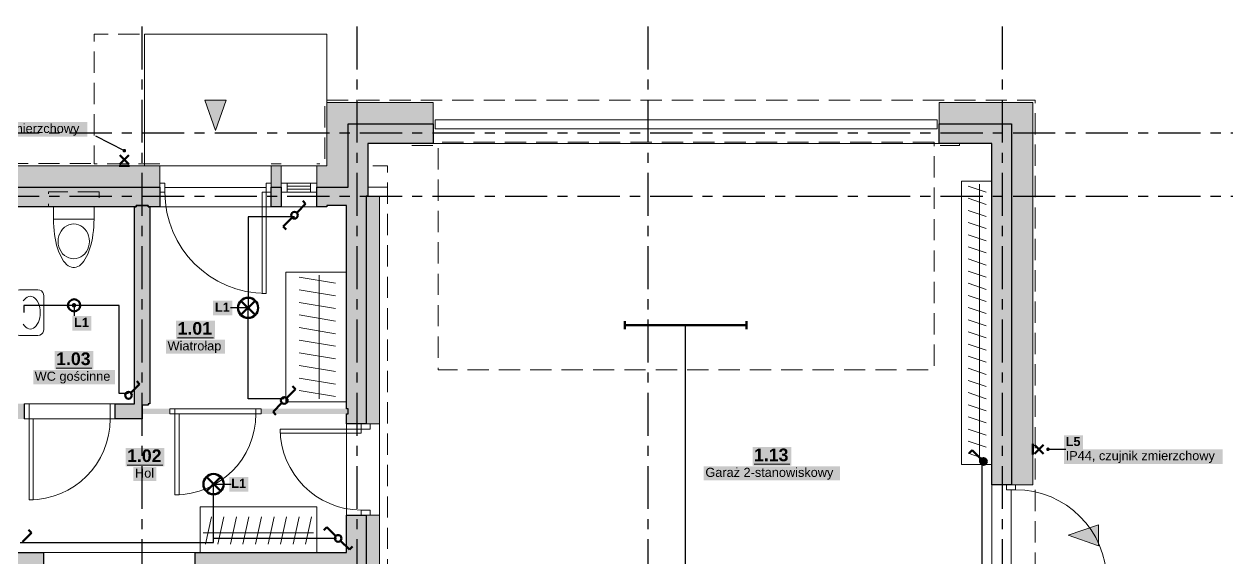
# Model space of a CAD drawing. Header units: metres. Extents: x -4.1 to 20.7, y -4.1 to 10.4.
# Drawn here: x 8.71 to 20.65, y 5.18 to 10.45 of the extents above; entities that cross this region are included whole.
import ezdxf

# ---------------------------------------------------------------- set-up
doc = ezdxf.new("R2010")
doc.units = ezdxf.units.M
doc.linetypes.add('KRESKOWA', pattern=[5.25, 4.2, -1.05])
doc.linetypes.add('PUNKTOWA', pattern=[10.5, 8.4, -1.05, 0, -1.05])
doc.layers.add('A-MASKA', color=7, linetype='Continuous', lineweight=18)
doc.layers.add('E-OPISY', color=2, linetype='Continuous', lineweight=25)
for name, color, linetype, lineweight, true_color in [('E-LACZNIKI', 30, 'Continuous', 35, 0xd06000), ('E-OSWIETLENIE', 30, 'Continuous', 35, 0xd06000), ('E-TRASY', 8, 'Continuous', 25, 0x606060), ('I-OSIE', 8, 'PUNKTOWA', 18, 0x7a7a7a), ('I-PODKLAD', 8, 'Continuous', 18, 0x9a9a9a), ('I-PODKLAD-SCIANY', 8, 'Continuous', 25, 0x6e6e6e), ('I-PODKLAD-WYPELN', 254, 'Continuous', 18, 0xe6e6e6), ('I-POMIESZCZENIA', 8, 'Continuous', 25, 0x4a4a4a)]:
    doc.layers.add(name, color=color, linetype=linetype, lineweight=lineweight, true_color=true_color)
doc.styles.add('PL_ARIAL', font='arial.ttf')
doc.styles.add('PL_ARIAL_B', font='arialbd.ttf')

msp = doc.modelspace()

# ---------------------------------------------------------------- hatches: boundary and pattern name
at = {"layer": 'A-MASKA', "true_color": 0xffffff}
for points in [[(7.764, 9.338), (9.333, 9.338), (9.333, 9.482), (7.764, 9.482)], [(10.577, 7.572), (10.765, 7.572), (10.765, 7.717), (10.577, 7.717)], [(9.185, 7.422), (9.373, 7.422), (9.373, 7.567), (9.185, 7.567)], [(10.211, 7.339), (10.595, 7.339), (10.595, 7.522), (10.211, 7.522)], [(10.112, 7.193), (10.694, 7.193), (10.694, 7.332), (10.112, 7.332)], [(9.011, 7.039), (9.394, 7.039), (9.394, 7.222), (9.011, 7.222)], [(8.799, 6.893), (9.606, 6.893), (9.606, 7.032), (8.799, 7.032)], [(18.983, 6.244), (19.17, 6.244), (19.17, 6.389), (18.983, 6.389)], [(9.712, 6.082), (10.095, 6.082), (10.095, 6.264), (9.712, 6.264)], [(15.906, 6.089), (16.29, 6.089), (16.29, 6.272), (15.906, 6.272)], [(18.983, 6.105), (20.551, 6.105), (20.551, 6.25), (18.983, 6.25)], [(9.79, 5.935), (10.017, 5.935), (10.017, 6.075), (9.79, 6.075)], [(10.738, 5.831), (10.926, 5.831), (10.926, 5.975), (10.738, 5.975)], [(15.425, 5.942), (16.771, 5.942), (16.771, 6.082), (15.425, 6.082)]]:
    msp.add_hatch(color=7, dxfattribs=at).paths.add_polyline_path(points)
at = {"layer": 'E-LACZNIKI', "true_color": 0x000000}
msp.add_hatch(color=7, dxfattribs=at).paths.add_polyline_path([(18.221, 6.13), (18.219, 6.139), (18.216, 6.147), (18.211, 6.153), (18.204, 6.159), (18.196, 6.162), (18.188, 6.163), (18.179, 6.162), (18.171, 6.159), (18.164, 6.153), (18.159, 6.147), (18.156, 6.139), (18.154, 6.13), (18.156, 6.121), (18.159, 6.114), (18.164, 6.107), (18.171, 6.101), (18.179, 6.098), (18.188, 6.097), (18.196, 6.098), (18.204, 6.101), (18.211, 6.107), (18.216, 6.114), (18.219, 6.121)])
at = {"layer": 'E-OPISY', "true_color": 0x000000}
for points in [[(9.717, 9.2), (9.717, 9.205), (9.715, 9.209), (9.712, 9.212), (9.709, 9.215), (9.705, 9.217), (9.7, 9.218), (9.695, 9.217), (9.691, 9.215), (9.688, 9.212), (9.685, 9.209), (9.683, 9.205), (9.682, 9.2), (9.683, 9.195), (9.685, 9.191), (9.688, 9.188), (9.691, 9.185), (9.695, 9.183), (9.7, 9.183), (9.705, 9.183), (9.709, 9.185), (9.712, 9.188), (9.715, 9.191), (9.717, 9.195)], [(9.22, 7.672), (9.219, 7.677), (9.218, 7.681), (9.215, 7.685), (9.211, 7.688), (9.207, 7.689), (9.203, 7.69), (9.198, 7.689), (9.194, 7.688), (9.19, 7.685), (9.187, 7.681), (9.186, 7.677), (9.185, 7.672), (9.186, 7.668), (9.187, 7.664), (9.19, 7.66), (9.194, 7.657), (9.198, 7.656), (9.203, 7.655), (9.207, 7.656), (9.211, 7.657), (9.215, 7.66), (9.218, 7.664), (9.219, 7.668)], [(10.94, 7.647), (10.939, 7.652), (10.938, 7.656), (10.935, 7.66), (10.931, 7.663), (10.927, 7.664), (10.922, 7.665), (10.918, 7.664), (10.914, 7.663), (10.91, 7.66), (10.907, 7.656), (10.906, 7.652), (10.905, 7.647), (10.906, 7.643), (10.907, 7.639), (10.91, 7.635), (10.914, 7.632), (10.918, 7.631), (10.922, 7.63), (10.927, 7.631), (10.931, 7.632), (10.935, 7.635), (10.938, 7.639), (10.939, 7.643)], [(18.842, 6.25), (18.842, 6.255), (18.84, 6.259), (18.837, 6.262), (18.834, 6.265), (18.83, 6.267), (18.825, 6.268), (18.82, 6.267), (18.816, 6.265), (18.813, 6.262), (18.81, 6.259), (18.808, 6.255), (18.808, 6.25), (18.808, 6.245), (18.81, 6.241), (18.813, 6.238), (18.816, 6.235), (18.82, 6.233), (18.825, 6.232), (18.83, 6.233), (18.834, 6.235), (18.837, 6.238), (18.84, 6.241), (18.842, 6.245)], [(10.598, 5.906), (10.598, 5.911), (10.596, 5.915), (10.593, 5.918), (10.59, 5.921), (10.586, 5.923), (10.581, 5.924), (10.576, 5.923), (10.572, 5.921), (10.569, 5.918), (10.566, 5.915), (10.564, 5.911), (10.563, 5.906), (10.564, 5.902), (10.566, 5.897), (10.569, 5.894), (10.572, 5.891), (10.576, 5.889), (10.581, 5.889), (10.586, 5.889), (10.59, 5.891), (10.593, 5.894), (10.596, 5.897), (10.598, 5.902)]]:
    msp.add_hatch(color=7, dxfattribs=at).paths.add_polyline_path(points)
at = {"layer": 'E-OSWIETLENIE', "true_color": 0x000000}
msp.add_hatch(color=7, dxfattribs=at).paths.add_polyline_path([(9.225, 7.672), (9.224, 7.678), (9.222, 7.684), (9.218, 7.688), (9.214, 7.692), (9.208, 7.694), (9.203, 7.695), (9.197, 7.694), (9.191, 7.692), (9.187, 7.688), (9.183, 7.684), (9.181, 7.678), (9.18, 7.672), (9.181, 7.667), (9.183, 7.661), (9.187, 7.657), (9.191, 7.653), (9.197, 7.651), (9.203, 7.65), (9.208, 7.651), (9.214, 7.653), (9.218, 7.657), (9.222, 7.661), (9.224, 7.667)])
at = {"layer": 'I-PODKLAD-WYPELN', "true_color": 0xcfcfcf}
for points in [[(10.6, 9.4), (10.705, 9.7), (10.495, 9.7)], [(9.875, 6.65), (10.15, 6.65), (10.15, 6.6), (9.875, 6.6)], [(11.91, 6.6), (11.05, 6.6), (11.05, 6.65), (11.91, 6.65)], [(19.025, 5.4), (19.325, 5.295), (19.325, 5.505)]]:
    msp.add_hatch(color=7, dxfattribs=at).paths.add_polyline_path(points)
at = {"layer": 'I-PODKLAD-WYPELN', "true_color": 0xe4e4e4}
h = msp.add_hatch(color=7, dxfattribs=at)
h.paths.add_polyline_path([(11.895, 8.66), (11.895, 8.66), (11.7, 8.66), (11.7, 8.66), (11.7, 8.66), (11.7, 8.66), (11.7, 8.66), (11.7, 8.66), (11.7, 8.66), (11.7, 8.66), (11.7, 8.66), (11.7, 8.66), (11.7, 8.66), (11.7, 8.66), (11.7, 8.66), (11.7, 8.66), (11.7, 8.66), (11.7, 8.66), (11.7, 8.66), (11.7, 8.645), (11.7, 8.645), (11.7, 8.645), (11.6, 8.645), (11.6, 8.645), (11.6, 8.645), (11.6, 8.84), (11.6, 8.84), (11.6, 8.84), (11.6, 8.84), (11.6, 9.05), (11.7, 9.05), (11.7, 9.675), (12.75, 9.675), (12.75, 9.465), (12.75, 9.27), (12.105, 9.27), (12.105, 9.27), (12.105, 9.27), (12.105, 9.27), (12.105, 8.75), (12.105, 8.75), (12.105, 8.75), (12.22, 8.75), (12.22, 8.75), (12.22, 8.75), (12.22, 6.5), (12.22, 6.5), (12.22, 6.5), (12.09, 6.5), (12.09, 6.5), (12.09, 6.5), (12.09, 6.5), (12.09, 6.5), (11.895, 6.5), (11.895, 6.5), (11.895, 6.5), (11.895, 6.6), (11.895, 6.6), (11.895, 6.6), (11.05, 6.6), (11.05, 6.65), (11.895, 6.65), (11.895, 6.65), (11.895, 6.65), (11.895, 8.66)])
h.paths.add_polyline_path([(11.91, 9.285), (11.91, 9.285), (11.91, 9.285), (11.91, 9.285)], flags=0)
h.paths.add_polyline_path([(11.91, 8.84), (11.91, 8.84), (11.91, 8.84), (11.91, 8.84)], flags=0)
h.paths.add_polyline_path([(11.91, 8.75), (11.91, 8.75), (11.91, 8.75), (11.91, 8.75), (11.91, 8.75)], flags=0)
h.paths.add_polyline_path([(12.09, 8.75), (12.09, 8.75), (12.09, 8.75), (12.09, 8.75), (12.09, 8.75)], flags=0)
h.paths.add_polyline_path([(12.09, 9.285), (12.09, 9.285), (12.09, 9.285), (12.09, 9.285)], flags=0)
for points in [[(18.675, 9.675), (18.675, 5.9), (18.465, 5.9), (18.27, 5.9), (18.27, 9.27), (17.75, 9.27), (17.75, 9.465), (17.75, 9.675)], [(11.15, 8.645), (11.15, 8.84), (11.15, 8.84), (11.15, 8.84), (11.15, 8.84), (11.15, 9.05), (11.25, 9.05), (11.25, 8.84), (11.25, 8.84), (11.25, 8.84), (11.25, 8.84), (11.25, 8.645), (11.25, 8.645), (11.25, 8.645), (11.15, 8.645), (11.15, 8.645)]]:
    msp.add_hatch(color=7, dxfattribs=at).paths.add_polyline_path(points)
h = msp.add_hatch(color=7, dxfattribs=at)
h.paths.add_polyline_path([(5.27, 5.23), (5.27, 5.23), (5.27, 5.23), (5.27, 6.35), (5.27, 6.35), (5.27, 6.35), (5.27, 6.35), (5.27, 6.35), (5.15, 6.35), (5.15, 6.35), (5.15, 6.35), (5.15, 6.365), (5.15, 6.365), (5.15, 6.365), (5.15, 6.365), (5.15, 6.5), (5.15, 6.5), (5.15, 6.5), (5.15, 6.5), (5.15, 6.5), (5.77, 6.5), (5.77, 6.5), (5.77, 6.5), (5.77, 6.5), (5.77, 6.5), (5.77, 8.645), (5.77, 8.645), (5.77, 8.645), (5.77, 8.645), (5.77, 8.645), (5.1, 8.645), (5.1, 8.645), (5.1, 8.645), (5.1, 8.84), (5.1, 8.84), (5.1, 8.84), (5.1, 8.84), (5.1, 9.05), (10.05, 9.05), (10.05, 8.84), (10.05, 8.84), (10.05, 8.84), (10.05, 8.84), (10.05, 8.645), (10.05, 8.645), (10.05, 8.645), (9.95, 8.645), (9.95, 6.7), (9.935, 6.7), (9.935, 6.7), (9.935, 6.7), (9.935, 6.7), (9.935, 6.7), (9.935, 6.7), (9.935, 6.7), (9.935, 6.7), (9.935, 6.7), (9.935, 6.7), (9.935, 6.7), (9.935, 6.685), (9.875, 6.685), (9.875, 6.685), (9.875, 6.685), (9.875, 6.685), (9.875, 6.685), (9.875, 6.65), (10.15, 6.65), (10.15, 6.6), (9.875, 6.6), (9.875, 6.565), (9.875, 6.565), (9.875, 6.565), (9.875, 6.55), (9.875, 6.55), (9.875, 6.55), (9.61, 6.55), (9.61, 6.55), (9.61, 6.55), (9.61, 6.565), (9.61, 6.565), (9.61, 6.565), (9.61, 6.565), (9.61, 6.7), (9.61, 6.7), (9.61, 6.7), (9.61, 6.7), (9.61, 6.7), (9.8, 6.7), (9.8, 8.645), (8.605, 8.645), (8.605, 8.645), (8.605, 8.645), (8.605, 6.7), (8.605, 6.7), (8.605, 6.7), (8.605, 6.7), (8.605, 6.7), (8.71, 6.7), (8.71, 6.7), (8.71, 6.7), (8.71, 6.7), (8.71, 6.7), (8.71, 6.565), (8.71, 6.565), (8.71, 6.565), (8.71, 6.55), (8.71, 6.55), (8.71, 6.55), (8.605, 6.55), (8.605, 6.55), (8.605, 6.55), (8.605, 5.23), (8.605, 5.23), (8.605, 5.23), (8.9, 5.23), (8.9, 5.23), (8.9, 5.23), (8.9, 5.23), (8.9, 5.23), (8.9, 5.035), (8.9, 5.035), (8.9, 5.035), (8.9, 5.02), (8.9, 5.02), (8.9, 5.02), (8.5, 5.02), (8.5, 5.02), (8.5, 5.02), (8.5, 5.02), (8.5, 5.02), (8.2, 5.02), (8.2, 5.02), (8.2, 5.02), (8.2, 5.035), (8.2, 5.035), (8.2, 5.035), (8.2, 5.035), (8.2, 5.23), (8.2, 5.23), (8.2, 5.23), (8.2, 5.23), (8.2, 5.23), (8.395, 5.23), (8.395, 5.23), (8.395, 5.23), (8.395, 5.23), (8.395, 5.23), (8.395, 8.645), (8.395, 8.645), (8.395, 8.645), (8.395, 8.645), (8.395, 8.645), (5.98, 8.645), (5.98, 8.645), (5.98, 8.645), (5.98, 5.02), (5.98, 5.02), (5.98, 5.02), (5.98, 5.02), (5.98, 5.02), (5.1, 5.02), (5.1, 5.02), (5.1, 5.02), (5.1, 5.035), (5.1, 5.035), (5.1, 5.035), (5.1, 5.035), (5.1, 5.23), (5.1, 5.23), (5.1, 5.23), (5.1, 5.23), (5.1, 5.23), (5.27, 5.23), (5.27, 5.23)])
h.paths.add_polyline_path([(8.5, 5.035), (8.5, 5.035), (8.5, 5.035), (8.5, 5.035), (8.5, 5.035), (8.5, 5.035), (8.5, 5.02)], flags=0)
h.paths.add_polyline_path([(5.77, 5.23), (5.77, 5.23), (5.77, 5.23), (5.77, 5.23), (5.77, 5.23), (5.77, 5.23), (5.77, 5.23), (5.77, 5.23), (5.77, 5.23), (5.77, 6.35), (5.77, 6.35), (5.77, 6.35), (5.37, 6.35), (5.37, 6.35), (5.37, 6.35), (5.37, 5.23), (5.37, 5.23), (5.37, 5.23)], flags=0)
h.paths.add_polyline_path([(8.5, 5.215), (8.5, 5.215), (8.5, 5.215), (8.5, 5.215), (8.5, 5.215), (8.5, 5.215), (8.5, 5.215), (8.5, 5.215), (8.5, 5.215)], flags=0)
h = msp.add_hatch(color=7, dxfattribs=at)
h.paths.add_polyline_path([(11.895, 5.23), (11.895, 5.23), (11.895, 5.23), (11.895, 5.6), (11.895, 5.6), (11.895, 5.6), (12.09, 5.6), (12.09, 5.6), (12.09, 5.6), (12.09, 5.6), (12.09, 5.6), (12.22, 5.6), (12.22, 5.6), (12.22, 5.6), (12.22, 3.095), (13.6, 3.095), (13.6, 2.965), (13.6, 2.77), (12.22, 2.77), (12.22, 2.785), (12.105, 2.785), (12.105, 1.25), (12.09, 1.25), (11.895, 1.25), (11.895, 2.875), (11.895, 2.875), (11.895, 2.875), (11.895, 2.875), (11.895, 5.02), (11.895, 5.02), (11.895, 5.02), (10.4, 5.02), (10.4, 5.02), (10.4, 5.02), (10.4, 5.035), (10.4, 5.035), (10.4, 5.035), (10.4, 5.035), (10.4, 5.23), (10.4, 5.23), (10.4, 5.23), (10.4, 5.23), (10.4, 5.23), (11.895, 5.23), (11.895, 5.23)])
h.paths.add_polyline_path([(12.09, 2.965), (12.09, 2.965), (12.09, 2.965), (12.09, 2.965)], flags=0)
h.paths.add_polyline_path([(12.22, 2.965), (12.22, 2.965), (12.22, 2.965), (12.22, 2.965)], flags=0)
h.paths.add_polyline_path([(12.09, 2.875), (12.09, 2.875), (12.09, 2.875), (12.09, 2.875)], flags=0)

# ---------------------------------------------------------------- linework, layer by layer
at = {"layer": 'E-LACZNIKI', "lineweight": 50, "ltscale": 0.05}
for points in [[(11.403, 8.586), (11.491, 8.674)], [(11.491, 8.674), (11.462, 8.704)], [(11.357, 8.539), (11.269, 8.451)], [(11.269, 8.451), (11.298, 8.421)], [(9.763, 6.806), (9.851, 6.894)], [(9.851, 6.894), (9.822, 6.924)], [(11.303, 6.756), (11.391, 6.844)], [(11.391, 6.844), (11.362, 6.874)], [(11.257, 6.709), (11.169, 6.621)], [(11.169, 6.621), (11.198, 6.591)], [(18.076, 6.241), (18.046, 6.212)], [(18.164, 6.153), (18.076, 6.241)], [(8.693, 5.336), (8.781, 5.424)], [(8.781, 5.424), (8.752, 5.454)], [(11.701, 5.481), (11.671, 5.452)], [(11.789, 5.393), (11.701, 5.481)], [(11.836, 5.347), (11.924, 5.259)], [(11.924, 5.259), (11.954, 5.288)]]:
    msp.add_lwpolyline(points, dxfattribs=at)
for centre in [(11.38, 8.562), (9.74, 6.783), (11.28, 6.732), (18.188, 6.13), (11.812, 5.37)]:
    msp.add_circle(centre, 0.033, dxfattribs=at)
at = {"layer": 'E-OPISY', "lineweight": 25, "ltscale": 0.05}
for points in [[(9.7, 9.2), (9.417, 9.343)], [(9.203, 7.672), (9.203, 7.567)], [(10.922, 7.647), (10.747, 7.647)], [(18.825, 6.25), (19, 6.25)], [(10.581, 5.906), (10.756, 5.906)]]:
    msp.add_lwpolyline(points, dxfattribs=at)
at = {"layer": 'E-OSWIETLENIE', "lineweight": 50, "ltscale": 0.05}
for points in [[(9.744, 9.068), (9.656, 9.155)], [(9.656, 9.068), (9.744, 9.155)], [(9.752, 9.05), (9.647, 9.05)], [(10.852, 7.577), (10.993, 7.718)], [(10.852, 7.718), (10.993, 7.577)], [(14.645, 7.436), (14.645, 7.516)], [(14.645, 7.476), (15.845, 7.476)], [(15.845, 7.436), (15.845, 7.516)], [(18.675, 6.197), (18.675, 6.303)], [(18.693, 6.206), (18.78, 6.294)], [(18.693, 6.294), (18.78, 6.206)], [(10.51, 5.835), (10.652, 5.977)], [(10.51, 5.977), (10.652, 5.835)]]:
    msp.add_lwpolyline(points, dxfattribs=at)
for centre, radius in [((9.203, 7.672), 0.06), ((10.922, 7.647), 0.1), ((10.581, 5.906), 0.1)]:
    msp.add_circle(centre, radius, dxfattribs=at)
at = {"layer": 'E-TRASY', "linetype": 'Continuous', "lineweight": 25, "ltscale": 0.05, "flags": 128}
for points in [[(11.38, 8.545), (10.922, 8.545), (10.922, 7.647)], [(9.203, 7.672), (8.705, 7.672), (8.705, 7.6)], [(9.74, 6.8), (9.65, 6.8), (9.65, 7.672), (9.203, 7.672)], [(11.28, 6.75), (10.922, 6.75), (10.922, 7.647)], [(15.245, 4.889), (15.245, 7.476)], [(18.17, 6.13), (18.17, 4.889), (15.245, 4.889)], [(8.67, 5.33), (10.581, 5.33), (10.581, 5.906)], [(11.795, 5.37), (10.581, 5.37), (10.581, 5.906)]]:
    msp.add_lwpolyline(points, dxfattribs=at)
at = {"layer": 'I-OSIE', "linetype": 'PUNKTOWA', "lineweight": 25, "ltscale": 0.050462, "flags": 128}
for points in [[(9.875, -3.75), (9.875, 10.45)], [(12, -3.75), (12, 10.45)], [(14.875, -3.75), (14.875, 10.45)], [(18.375, -3.75), (18.375, 10.45)]]:
    msp.add_lwpolyline(points, dxfattribs=at)
at = {"layer": 'I-OSIE', "linetype": 'PUNKTOWA', "lineweight": 25, "ltscale": 0.049657, "flags": 128}
for points in [[(-3.75, 9.375), (20.651, 9.375)], [(-3.75, 8.75), (20.651, 8.75)]]:
    msp.add_lwpolyline(points, dxfattribs=at)
at = {"layer": 'I-PODKLAD', "linetype": 'KRESKOWA', "lineweight": 13, "ltscale": 0.05, "flags": 128}
for points in [[(10.05, 9.07), (9.4, 9.07), (9.4, 10.35), (11.7, 10.35), (11.7, 9.695), (11.68, 9.695), (11.68, 9.07), (11.601, 9.07)], [(11.7, 9.7), (18.7, 9.7), (18.7, -0.325), (18.675, -0.325)], [(12.749, 9.25), (12.5, 9.25)], [(17.95, 9.27), (17.95, 9.25), (17.75, 9.25)], [(8.565, 9.05), (8.565, 9.075), (9.399, 9.075)], [(11.249, 9.07), (11.15, 9.07)], [(12.3, 3.095), (12.3, 9.05), (12.105, 9.05)], [(12.105, 8.84), (12.3, 8.84)], [(8.9, 5.23), (10.4, 5.23)]]:
    msp.add_lwpolyline(points, dxfattribs=at)
at = {"layer": 'I-PODKLAD', "lineweight": 13, "ltscale": 0.05}
for points in [[(9.9, 9.05), (9.9, 10.35), (11.7, 10.35), (11.7, 9.675)], [(12.751, 9.27), (17.75, 9.27)], [(11.149, 9.05), (10.05, 9.05)], [(11.6, 9.05), (11.251, 9.05)], [(10.05, 8.645), (11.149, 8.645)], [(11.251, 8.645), (11.6, 8.645)], [(9.61, 6.7), (8.71, 6.7)], [(11.05, 6.65), (10.15, 6.65)], [(10.15, 6.6), (11.05, 6.6)], [(8.71, 6.55), (9.61, 6.55)], [(11.895, 6.5), (11.895, 5.601)], [(12.22, 5.601), (12.22, 6.5)], [(18.27, 5.899), (18.27, 4.901)], [(10.399, 5.23), (8.9, 5.23)]]:
    msp.add_lwpolyline(points, dxfattribs=at)
for points in [[(10.6, 9.4), (10.705, 9.7), (10.495, 9.7)], [(19.025, 5.4), (19.325, 5.295), (19.325, 5.505)]]:
    msp.add_lwpolyline(points, close=True, dxfattribs=at)
at = {"layer": 'I-PODKLAD', "lineweight": 18, "ltscale": 0.05}
for points in [[(17.73, 9.505), (12.77, 9.505), (12.77, 9.415), (17.73, 9.415)], [(10.05, 8.79), (10.1, 8.79), (10.1, 8.88), (10.05, 8.88)], [(11.15, 8.79), (11.1, 8.79), (11.1, 8.88), (11.15, 8.88)], [(11.6, 8.79), (11.25, 8.79), (11.25, 8.88), (11.6, 8.88)], [(11.1, 8.79), (11.1, 7.79), (11.06, 7.79), (11.06, 8.79)], [(9.4, 8.645), (9, 8.645), (9, 8.525), (9.4, 8.525)], [(9.045, 8.304), (9.047, 8.277), (9.053, 8.251), (9.062, 8.226), (9.075, 8.203), (9.09, 8.182), (9.109, 8.164), (9.13, 8.15), (9.152, 8.14), (9.176, 8.134), (9.2, 8.131), (9.224, 8.134), (9.248, 8.14), (9.27, 8.15), (9.291, 8.164), (9.31, 8.182), (9.325, 8.203), (9.338, 8.226), (9.347, 8.251), (9.353, 8.277), (9.355, 8.304), (9.353, 8.331), (9.347, 8.358), (9.338, 8.383), (9.325, 8.406), (9.31, 8.426), (9.291, 8.444), (9.27, 8.458), (9.248, 8.469), (9.224, 8.475), (9.2, 8.477), (9.176, 8.475), (9.152, 8.469), (9.13, 8.458), (9.109, 8.444), (9.09, 8.426), (9.075, 8.406), (9.062, 8.383), (9.053, 8.358), (9.047, 8.331)], [(8.605, 7.435), (8.608, 7.416), (8.616, 7.4), (8.63, 7.386), (8.646, 7.378), (8.665, 7.375), (8.845, 7.375), (8.864, 7.378), (8.88, 7.386), (8.894, 7.4), (8.902, 7.416), (8.905, 7.435), (8.905, 7.765), (8.902, 7.784), (8.894, 7.8), (8.88, 7.814), (8.864, 7.822), (8.845, 7.825), (8.665, 7.825), (8.646, 7.822), (8.63, 7.814), (8.616, 7.8), (8.608, 7.784), (8.605, 7.765)], [(8.71, 6.55), (8.76, 6.55), (8.76, 6.7), (8.71, 6.7)], [(9.61, 6.55), (9.56, 6.55), (9.56, 6.7), (9.61, 6.7)], [(10.15, 6.6), (10.2, 6.6), (10.2, 6.65), (10.15, 6.65)], [(10.2, 6.6), (10.2, 5.8), (10.24, 5.8), (10.24, 6.6)], [(11.05, 6.6), (11, 6.6), (11, 6.65), (11.05, 6.65)], [(8.76, 6.55), (8.76, 5.75), (8.8, 5.75), (8.8, 6.55)], [(12.04, 6.45), (11.24, 6.45), (11.24, 6.41), (12.04, 6.41)], [(12.04, 6.5), (12.04, 6.45), (12.13, 6.45), (12.13, 6.5)], [(18.505, 5.9), (18.505, 5.85), (18.415, 5.85), (18.415, 5.9)], [(12.04, 5.6), (12.04, 5.65), (12.13, 5.65), (12.13, 5.6)]]:
    msp.add_lwpolyline(points, close=True, dxfattribs=at)
at = {"layer": 'I-PODKLAD', "linetype": 'KRESKOWA', "lineweight": 18, "ltscale": 0.05, "flags": 128}
for points in [[(17.7, 9.285), (12.8, 9.285), (12.8, 7.035), (17.7, 7.035)], [(9.45, 8.795), (8.95, 8.795), (8.95, 8.645), (9.45, 8.645)]]:
    msp.add_lwpolyline(points, close=True, dxfattribs=at)
at = {"layer": 'I-PODKLAD', "lineweight": 18, "ltscale": 0.05}
for points in [[(11.31, 8.79), (11.31, 8.88)], [(11.54, 8.851), (11.31, 8.851)], [(11.54, 8.79), (11.54, 8.88)], [(11.1, 8.835), (10.1, 8.835)], [(11.54, 8.819), (11.31, 8.819)], [(9, 8.525), (9.001, 8.486), (9.003, 8.448), (9.006, 8.41), (9.01, 8.373), (9.016, 8.337), (9.023, 8.302), (9.031, 8.268), (9.04, 8.237), (9.05, 8.207), (9.061, 8.179), (9.074, 8.153), (9.086, 8.13), (9.1, 8.109), (9.114, 8.091), (9.129, 8.076), (9.144, 8.064), (9.16, 8.055), (9.176, 8.048), (9.192, 8.045), (9.208, 8.045), (9.224, 8.048), (9.24, 8.055), (9.256, 8.064), (9.271, 8.076), (9.286, 8.091), (9.3, 8.109), (9.314, 8.13), (9.326, 8.153), (9.339, 8.179), (9.35, 8.207), (9.36, 8.237), (9.369, 8.268), (9.377, 8.302), (9.384, 8.337), (9.39, 8.373), (9.394, 8.41), (9.397, 8.448), (9.399, 8.486), (9.4, 8.525)], [(8.7, 7.485), (8.712, 7.469), (8.725, 7.456), (8.739, 7.446), (8.755, 7.44), (8.77, 7.438), (8.785, 7.44), (8.801, 7.446), (8.815, 7.456), (8.828, 7.469), (8.84, 7.485), (8.85, 7.505), (8.858, 7.526), (8.864, 7.55), (8.868, 7.575), (8.869, 7.6), (8.868, 7.625), (8.864, 7.65), (8.858, 7.674), (8.85, 7.695), (8.84, 7.715), (8.828, 7.731), (8.815, 7.744), (8.801, 7.754), (8.785, 7.76), (8.77, 7.762), (8.755, 7.76), (8.739, 7.754), (8.725, 7.744), (8.712, 7.731), (8.7, 7.715)], [(18.46, 4.95), (18.46, 5.85)]]:
    msp.add_lwpolyline(points, dxfattribs=at)
at = {"layer": 'I-PODKLAD', "lineweight": 13, "ltscale": 0.05, "true_color": 0xb8b8b8}
for points in [[(18.27, 6.1), (18.27, 8.9), (17.97, 8.9), (17.97, 6.1)], [(11.895, 6.72), (11.895, 8), (11.295, 8), (11.295, 6.72)], [(10.45, 5.23), (11.6, 5.23), (11.6, 5.68), (10.45, 5.68)]]:
    msp.add_lwpolyline(points, close=True, dxfattribs=at)
for points in [[(18.216, 8.79), (18.036, 8.85)], [(18.15, 6.13), (18.15, 8.87)], [(18.216, 8.67), (18.036, 8.73)], [(18.216, 8.55), (18.036, 8.61)], [(18.216, 8.43), (18.036, 8.49)], [(18.216, 8.31), (18.036, 8.37)], [(18.216, 8.19), (18.036, 8.25)], [(18.216, 8.07), (18.036, 8.13)], [(18.216, 7.95), (18.036, 8.01)], [(11.787, 7.89), (11.427, 7.95)], [(11.625, 6.75), (11.625, 7.97)], [(18.216, 7.83), (18.036, 7.89)], [(11.787, 7.766), (11.427, 7.826)], [(18.216, 7.71), (18.036, 7.77)], [(11.787, 7.641), (11.427, 7.701)], [(18.216, 7.59), (18.036, 7.65)], [(11.787, 7.517), (11.427, 7.577)], [(18.216, 7.47), (18.036, 7.53)], [(11.787, 7.392), (11.427, 7.452)], [(18.216, 7.35), (18.036, 7.41)], [(11.787, 7.268), (11.427, 7.328)], [(18.216, 7.23), (18.036, 7.29)], [(11.787, 7.143), (11.427, 7.203)], [(18.216, 7.11), (18.036, 7.17)], [(11.787, 7.019), (11.427, 7.079)], [(18.216, 6.99), (18.036, 7.05)], [(11.787, 6.894), (11.427, 6.954)], [(18.216, 6.87), (18.036, 6.93)], [(11.787, 6.77), (11.427, 6.83)], [(18.216, 6.75), (18.036, 6.81)], [(18.216, 6.63), (18.036, 6.69)], [(18.216, 6.51), (18.036, 6.57)], [(18.216, 6.39), (18.036, 6.45)], [(18.216, 6.27), (18.036, 6.33)], [(18.216, 6.15), (18.036, 6.21)], [(10.5, 5.311), (10.56, 5.581)], [(10.624, 5.311), (10.684, 5.581)], [(10.747, 5.311), (10.808, 5.581)], [(10.871, 5.311), (10.931, 5.581)], [(10.995, 5.311), (11.055, 5.581)], [(11.119, 5.311), (11.179, 5.581)], [(11.242, 5.311), (11.303, 5.581)], [(11.366, 5.311), (11.426, 5.581)], [(11.49, 5.311), (11.55, 5.581)], [(10.48, 5.425), (11.57, 5.425)]]:
    msp.add_lwpolyline(points, dxfattribs=at)
at = {"layer": 'I-PODKLAD', "lineweight": 13, "ltscale": 0.05}
for centre, radius, start, end in [((11.1, 8.79), 1, 180, 270), ((10.2, 6.6), 0.8, -90, 0), ((8.76, 6.55), 0.8, -90, 0), ((12.04, 6.45), 0.8, -180, -90), ((18.505, 4.95), 0.9, 0, 90)]:
    msp.add_arc(centre, radius, start, end, dxfattribs=at)
at = {"layer": 'I-PODKLAD-SCIANY', "lineweight": 13, "ltscale": 0.05}
for points in [[(11.6, 8.84), (11.6, 8.84), (11.6, 9.05), (11.6, 9.05), (11.6, 9.05), (11.7, 9.05), (11.7, 9.05), (11.7, 9.05), (11.7, 9.05), (11.7, 9.05), (11.7, 9.05), (11.7, 9.05), (11.7, 9.05), (11.7, 9.05), (11.7, 9.05), (11.7, 9.05), (11.7, 9.05), (11.7, 9.05), (11.7, 9.05), (11.7, 9.05), (11.7, 9.05), (11.7, 9.05), (11.7, 9.675), (11.7, 9.675), (11.7, 9.675), (12.75, 9.675), (12.75, 9.675), (12.75, 9.675), (12.75, 9.465), (12.75, 9.465), (12.75, 9.465), (11.91, 9.465), (11.91, 9.465), (11.91, 9.465), (11.91, 9.465), (11.91, 9.465), (11.91, 9.465), (11.91, 9.465), (11.91, 9.465), (11.91, 9.465), (11.91, 9.465), (11.91, 9.465), (11.91, 9.465), (11.91, 9.465), (11.91, 9.465), (11.91, 9.465), (11.91, 9.465), (11.91, 9.465), (11.91, 8.84), (11.91, 8.84), (11.91, 8.84), (11.6, 8.84)], [(17.75, 9.465), (17.75, 9.465), (17.75, 9.675), (17.75, 9.675), (17.75, 9.675), (18.675, 9.675), (18.675, 9.675), (18.675, 9.675), (18.675, 5.9), (18.675, 5.9), (18.675, 5.9), (18.465, 5.9), (18.465, 5.9), (18.465, 5.9), (18.465, 9.465), (18.465, 9.465), (18.465, 9.465), (18.465, 9.465), (18.465, 9.465), (18.465, 9.465), (18.465, 9.465), (18.465, 9.465), (18.465, 9.465), (18.465, 9.465), (18.465, 9.465), (18.465, 9.465), (18.465, 9.465), (18.465, 9.465), (18.465, 9.465), (18.465, 9.465), (18.465, 9.465), (17.75, 9.465)], [(5.1, 8.84), (5.1, 8.84), (5.1, 9.05), (5.1, 9.05), (5.1, 9.05), (10.05, 9.05), (10.05, 9.05), (10.05, 9.05), (10.05, 8.84), (10.05, 8.84), (10.05, 8.84), (5.1, 8.84)], [(11.15, 8.84), (11.15, 8.84), (11.15, 9.05), (11.15, 9.05), (11.15, 9.05), (11.25, 9.05), (11.25, 9.05), (11.25, 9.05), (11.25, 8.84), (11.25, 8.84), (11.25, 8.84), (11.15, 8.84)], [(12.09, 6.5), (12.09, 6.5), (12.09, 6.5), (12.09, 8.75), (12.09, 8.75), (12.09, 8.75), (12.09, 8.75), (12.09, 8.75), (12.22, 8.75), (12.22, 8.75), (12.22, 8.75), (12.22, 8.75), (12.22, 8.75), (12.22, 6.5), (12.22, 6.5), (12.22, 6.5), (12.22, 6.5), (12.09, 6.5)]]:
    msp.add_lwpolyline(points, close=True, dxfattribs=at)
at = {"layer": 'I-PODKLAD-SCIANY', "lineweight": 25, "ltscale": 0.05}
for points in [[(11.6, 8.645), (11.6, 8.645), (11.6, 8.645), (11.6, 8.84), (11.6, 8.84), (11.6, 8.84), (11.6, 8.84), (11.6, 8.84), (11.91, 8.84), (11.91, 8.84), (11.91, 8.84), (11.91, 8.84), (11.91, 8.84), (11.91, 8.84), (11.91, 8.84), (11.91, 8.84), (11.91, 8.84), (11.91, 8.84), (11.91, 8.84), (11.91, 8.84), (11.91, 8.84), (11.91, 8.84), (11.91, 8.84), (11.91, 8.84), (11.91, 8.84), (11.91, 9.285), (11.91, 9.465), (11.91, 9.465), (11.91, 9.465), (12.75, 9.465), (12.75, 9.465), (12.75, 9.465), (12.75, 9.27), (12.75, 9.27), (12.75, 9.27), (12.105, 9.27), (12.105, 9.27), (12.105, 9.27), (12.105, 9.27), (12.105, 9.27), (12.105, 9.27), (12.105, 9.27), (12.105, 9.27), (12.105, 9.27), (12.105, 9.27), (12.105, 9.27), (12.105, 9.27), (12.105, 9.27), (12.105, 9.27), (12.105, 9.27), (12.105, 9.27), (12.105, 9.27), (12.105, 8.75), (12.105, 8.75), (12.105, 8.75), (12.105, 8.75), (12.105, 8.75), (12.09, 8.75), (12.09, 8.75), (12.09, 8.75), (12.09, 8.75), (12.09, 8.75), (12.09, 8.75), (12.09, 8.75), (12.09, 8.75), (12.09, 8.75), (12.09, 8.75), (12.09, 8.75), (12.09, 8.75), (12.09, 8.75), (12.09, 8.75), (12.09, 8.75), (12.09, 8.75), (12.09, 8.75), (12.09, 6.5), (12.09, 6.5), (12.09, 6.5), (12.09, 6.5), (11.895, 6.5), (11.895, 6.5), (11.895, 6.5), (11.895, 6.5), (11.895, 6.6), (11.895, 6.6), (11.895, 6.6), (11.895, 6.6), (11.91, 6.6), (11.91, 6.6), (11.91, 6.6), (11.91, 6.6), (11.91, 6.6), (11.91, 6.6), (11.91, 6.6), (11.91, 6.6), (11.91, 6.6), (11.91, 6.6), (11.91, 6.6), (11.91, 6.6), (11.91, 6.6), (11.91, 6.6), (11.91, 6.6), (11.91, 6.6), (11.91, 6.6), (11.91, 6.65), (11.91, 6.65), (11.91, 6.65), (11.91, 6.65), (11.91, 6.65), (11.91, 6.65), (11.91, 6.65), (11.91, 6.65), (11.91, 6.65), (11.91, 6.65), (11.91, 6.65), (11.91, 6.65), (11.91, 6.65), (11.91, 6.65), (11.91, 6.65), (11.91, 6.65), (11.91, 6.65), (11.895, 6.65), (11.895, 6.65), (11.895, 6.65), (11.895, 6.65), (11.895, 8.66), (11.895, 8.66), (11.895, 8.66), (11.895, 8.66), (11.895, 8.66), (11.895, 8.66), (11.895, 8.66), (11.895, 8.66), (11.895, 8.66), (11.895, 8.66), (11.895, 8.66), (11.895, 8.66), (11.895, 8.66), (11.895, 8.66), (11.895, 8.66), (11.895, 8.66), (11.895, 8.66), (11.7, 8.66), (11.7, 8.66), (11.7, 8.66), (11.7, 8.66), (11.7, 8.66), (11.7, 8.66), (11.7, 8.66), (11.7, 8.66), (11.7, 8.66), (11.7, 8.66), (11.7, 8.66), (11.7, 8.66), (11.7, 8.66), (11.7, 8.66), (11.7, 8.66), (11.7, 8.66), (11.7, 8.66), (11.7, 8.645), (11.7, 8.645), (11.7, 8.645), (11.7, 8.645), (11.7, 8.645), (11.6, 8.645), (11.6, 8.645)], [(17.75, 9.27), (17.75, 9.27), (17.75, 9.465), (17.75, 9.465), (17.75, 9.465), (18.465, 9.465), (18.465, 9.465), (18.465, 9.465), (18.465, 5.9), (18.465, 5.9), (18.465, 5.9), (18.27, 5.9), (18.27, 5.9), (18.27, 5.9), (18.27, 9.27), (18.27, 9.27), (18.27, 9.27), (18.27, 9.27), (18.27, 9.27), (18.27, 9.27), (18.27, 9.27), (18.27, 9.27), (18.27, 9.27), (18.27, 9.27), (18.27, 9.27), (18.27, 9.27), (18.27, 9.27), (18.27, 9.27), (18.27, 9.27), (18.27, 9.27), (18.27, 9.27), (17.75, 9.27)], [(11.15, 8.645), (11.15, 8.645), (11.15, 8.645), (11.15, 8.84), (11.15, 8.84), (11.15, 8.84), (11.15, 8.84), (11.15, 8.84), (11.25, 8.84), (11.25, 8.84), (11.25, 8.84), (11.25, 8.84), (11.25, 8.84), (11.25, 8.645), (11.25, 8.645), (11.25, 8.645), (11.25, 8.645), (11.25, 8.645), (11.15, 8.645), (11.15, 8.645)], [(9.61, 6.565), (9.61, 6.7), (9.61, 6.7), (9.61, 6.7), (9.61, 6.7), (9.61, 6.7), (9.8, 6.7), (9.8, 6.7), (9.8, 6.7), (9.8, 6.7), (9.8, 6.7), (9.8, 6.7), (9.8, 6.7), (9.8, 6.7), (9.8, 6.7), (9.8, 6.7), (9.8, 6.7), (9.8, 6.7), (9.8, 6.7), (9.8, 6.7), (9.8, 6.7), (9.8, 6.7), (9.8, 6.7), (9.8, 8.645), (9.8, 8.645), (9.8, 8.645), (9.815, 8.645), (9.815, 8.645), (9.815, 8.645), (9.815, 8.645), (9.815, 8.645), (9.815, 8.645), (9.815, 8.645), (9.815, 8.645), (9.815, 8.645), (9.815, 8.645), (9.815, 8.645), (9.815, 8.645), (9.815, 8.645), (9.815, 8.645), (9.815, 8.645), (9.815, 8.645), (9.815, 8.645), (9.815, 8.66), (9.815, 8.66), (9.815, 8.66), (9.935, 8.66), (9.935, 8.66), (9.935, 8.66), (9.935, 8.645), (9.935, 8.645), (9.935, 8.645), (9.935, 8.645), (9.935, 8.645), (9.935, 8.645), (9.935, 8.645), (9.935, 8.645), (9.935, 8.645), (9.935, 8.645), (9.935, 8.645), (9.935, 8.645), (9.935, 8.645), (9.935, 8.645), (9.935, 8.645), (9.935, 8.645), (9.935, 8.645), (9.95, 8.645), (9.95, 8.645), (9.95, 8.645), (9.95, 6.7), (9.95, 6.7), (9.95, 6.7), (9.935, 6.7), (9.935, 6.7), (9.935, 6.7), (9.935, 6.7), (9.935, 6.7), (9.935, 6.7), (9.935, 6.7), (9.935, 6.7), (9.935, 6.7), (9.935, 6.7), (9.935, 6.7), (9.935, 6.7), (9.935, 6.7), (9.935, 6.7), (9.935, 6.7), (9.935, 6.7), (9.935, 6.7), (9.935, 6.685), (9.935, 6.685), (9.935, 6.685), (9.875, 6.685), (9.875, 6.685), (9.875, 6.685), (9.875, 6.685), (9.875, 6.685), (9.875, 6.685), (9.875, 6.685), (9.875, 6.685), (9.875, 6.685), (9.875, 6.685), (9.875, 6.685), (9.875, 6.685), (9.875, 6.685), (9.875, 6.685), (9.875, 6.685), (9.875, 6.685), (9.875, 6.685), (9.875, 6.55), (9.875, 6.55), (9.875, 6.55), (9.875, 6.55), (9.61, 6.55), (9.61, 6.55), (9.61, 6.55), (9.61, 6.55), (9.61, 6.565)]]:
    msp.add_lwpolyline(points, close=True, dxfattribs=at)
for points in [[(5.1, 8.84), (10.05, 8.84), (10.05, 8.84), (10.05, 8.84), (10.05, 8.84), (10.05, 8.84), (10.05, 8.645), (10.05, 8.645), (10.05, 8.645), (10.05, 8.645), (10.05, 8.645), (9.935, 8.645), (9.935, 8.645), (9.935, 8.645), (9.935, 8.645), (9.935, 8.645), (9.935, 8.66), (9.935, 8.66), (9.935, 8.66), (9.935, 8.66), (9.935, 8.66), (9.935, 8.66), (9.935, 8.66), (9.935, 8.66), (9.935, 8.66), (9.935, 8.66), (9.935, 8.66), (9.935, 8.66), (9.935, 8.66), (9.935, 8.66), (9.935, 8.66), (9.935, 8.66), (9.935, 8.66), (9.815, 8.66), (9.815, 8.66), (9.815, 8.66), (9.815, 8.66), (9.815, 8.66), (9.815, 8.66), (9.815, 8.66), (9.815, 8.66), (9.815, 8.66), (9.815, 8.66), (9.815, 8.66), (9.815, 8.66), (9.815, 8.66), (9.815, 8.66), (9.815, 8.66), (9.815, 8.66), (9.815, 8.66), (9.815, 8.645), (9.815, 8.645), (9.815, 8.645), (9.815, 8.645), (9.815, 8.645), (8.59, 8.645)], [(8.71, 6.7), (8.71, 6.7), (8.71, 6.55), (8.71, 6.55)], [(10.4, 5.035), (10.4, 5.23), (10.4, 5.23), (10.4, 5.23), (10.4, 5.23), (10.4, 5.23), (11.895, 5.23), (11.895, 5.23), (11.895, 5.23), (11.895, 5.23), (11.895, 5.23), (11.895, 5.23), (11.895, 5.23), (11.895, 5.23), (11.895, 5.23), (11.895, 5.23), (11.895, 5.23), (11.895, 5.23), (11.895, 5.23), (11.895, 5.23), (11.895, 5.23), (11.895, 5.23), (11.895, 5.23), (11.895, 5.6), (11.895, 5.6), (11.895, 5.6), (11.895, 5.6), (12.09, 5.6), (12.09, 5.6), (12.09, 5.6), (12.09, 5.6), (12.09, 2.965)], [(8.59, 5.23), (8.9, 5.23), (8.9, 5.23), (8.9, 5.23), (8.9, 5.23), (8.9, 5.23), (8.9, 5.02), (8.9, 5.02), (8.9, 5.02), (8.9, 5.02), (8.2, 5.02)]]:
    msp.add_lwpolyline(points, dxfattribs=at)
at = {"layer": 'I-PODKLAD-SCIANY', "lineweight": 13, "ltscale": 0.05}
msp.add_lwpolyline([(12.09, 2.965), (12.09, 5.6), (12.09, 5.6), (12.09, 5.6), (12.09, 5.6), (12.22, 5.6), (12.22, 5.6), (12.22, 5.6), (12.22, 5.6), (12.22, 3.095)], dxfattribs=at)
at = {"layer": 'I-POMIESZCZENIA', "lineweight": 18, "ltscale": 0.05}
for points in [[(10.226, 7.352), (10.58, 7.352)], [(9.026, 7.052), (9.379, 7.052)], [(9.727, 6.094), (10.08, 6.094)], [(15.921, 6.102), (16.275, 6.102)]]:
    msp.add_lwpolyline(points, dxfattribs=at)

# ---------------------------------------------------------------- texts
at = {"layer": 'E-OPISY'}
for s, style, p in [('IP44, czujnik zmierzchowy', 'PL_ARIAL', (7.781, 9.375)), ('L1', 'PL_ARIAL_B', (10.595, 7.609)), ('L1', 'PL_ARIAL_B', (9.203, 7.459)), ('L5', 'PL_ARIAL_B', (19, 6.282)), ('IP44, czujnik zmierzchowy', 'PL_ARIAL', (19, 6.142)), ('L1', 'PL_ARIAL_B', (10.756, 5.868))]:
    msp.add_text(s, height=0.09, dxfattribs=dict(at, style=style)).set_placement(p)
at = {"layer": 'I-POMIESZCZENIA'}
for s, height, style, p in [('1.01', 0.125, 'PL_ARIAL_B', (10.226, 7.382)), ('Wiatrołap', 0.09, 'PL_ARIAL', (10.127, 7.227)), ('1.03', 0.125, 'PL_ARIAL_B', (9.026, 7.082)), ('WC gościnne', 0.09, 'PL_ARIAL', (8.814, 6.927)), ('1.02', 0.125, 'PL_ARIAL_B', (9.727, 6.124)), ('1.13', 0.125, 'PL_ARIAL_B', (15.921, 6.132)), ('Hol', 0.09, 'PL_ARIAL', (9.805, 5.97)), ('Garaż 2-stanowiskowy', 0.09, 'PL_ARIAL', (15.44, 5.977))]:
    msp.add_text(s, height=height, dxfattribs=dict(at, style=style)).set_placement(p)

doc.saveas('drawing.dxf')
